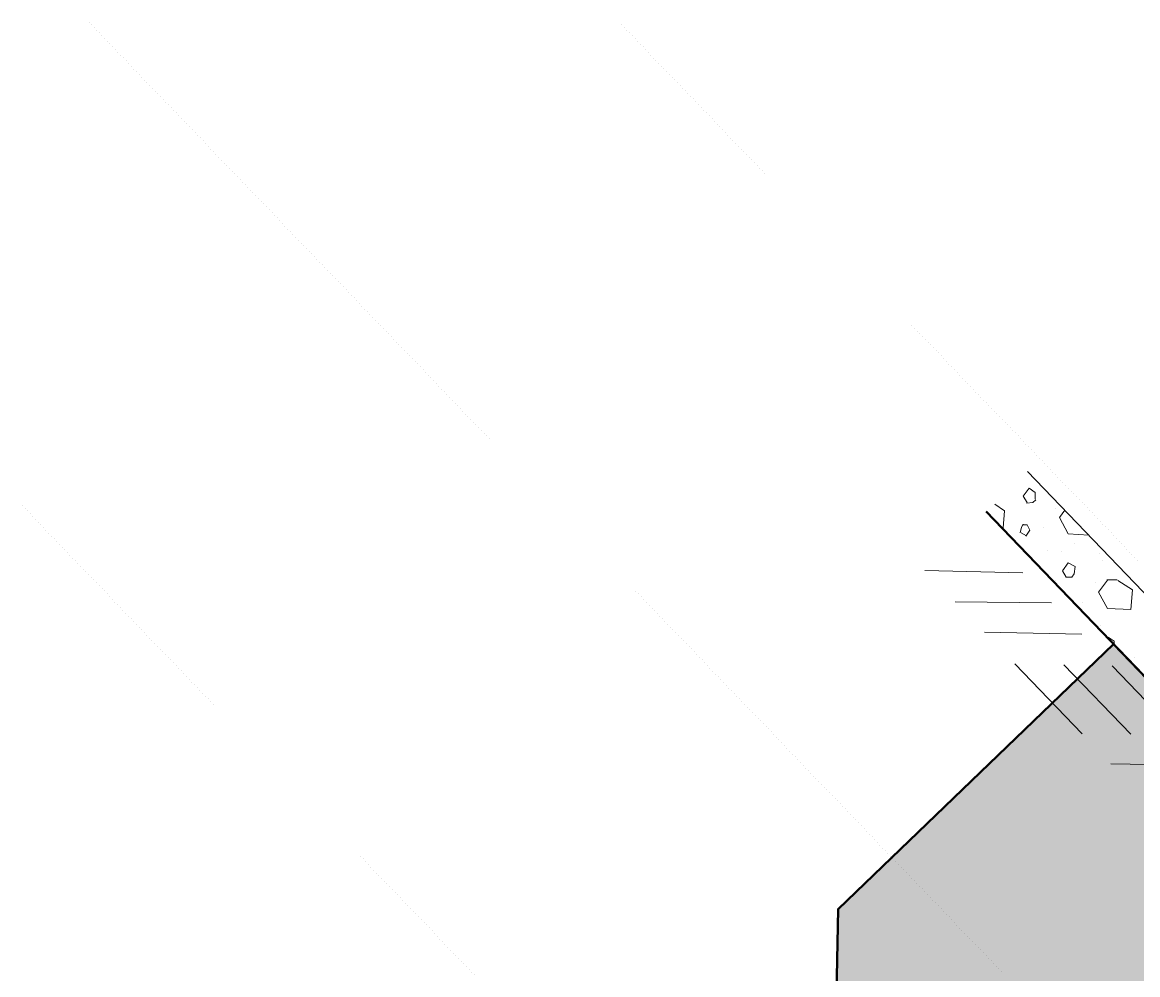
# Model space of a CAD drawing. Header units: metres. Extents: x 2687650.8 to 2687727.1, y 1234407.3 to 1234484.3.
# Drawn here: x 2687681.362 to 2687684.277, y 1234469.188 to 1234471.676 of the extents above; entities that cross this region are included whole.
import ezdxf

# ---------------------------------------------------------------- set-up
doc = ezdxf.new("R2010")
doc.units = ezdxf.units.M
doc.layers.add('PDF_E_BETON', color=7, linetype='Continuous')
doc.layers.add('PDF_Ebene 2', color=7, linetype='Continuous')
for name, color, linetype, true_color in [('PDF_E_Farbe Beton', 7, 'Continuous', 0xdfff7f), ('PDF_E_Klapschnitte', 7, 'Continuous', 0x7f7f7f), ('PDF_E_Schnitte_1_50', 7, 'Continuous', 0x7f7f7f)]:
    doc.layers.add(name, color=color, linetype=linetype, true_color=true_color)

# ---------------------------------------------------------------- blocks, each defined once
blk = doc.blocks.new('A$C1c84ec86')
at = {"layer": 'PDF_E_Farbe Beton', "true_color": 0xbfff7f, "transparency": 33554559}
blk.add_hatch(color=71, dxfattribs=at).paths.add_polyline_path([(1366.12, 3566.65), (1116.14, 3566.65), (1116.14, 3466.74), (1166.09, 3416.78), (1366.12, 3416.78)])
at = {"layer": 'PDF_E_BETON', "lineweight": 50}
blk.add_lwpolyline([(1366.12, 3566.65), (1366.12, 3416.78), (1166.09, 3416.78), (1116.14, 3466.74), (1116.14, 3566.65)], close=True, dxfattribs=at)
at = {"layer": 'PDF_E_Klapschnitte', "lineweight": 18}
for points in [[(1080.15, 3580.19), (1080.15, 3580.19)], [(1082.06, 3581.67), (1082.48, 3579.35), (1087.14, 3578.08), (1091.16, 3581.67)], [(1096.45, 3580.4), (1096.45, 3580.4)], [(1103.01, 3577.02), (1103.65, 3573.21), (1108.31, 3571.94), (1112.75, 3576.17), (1109.36, 3579.98), (1104.92, 3578.92)], [(1074.65, 3578.08), (1073.38, 3579.35), (1071.48, 3578.92), (1071.9, 3576.38), (1073.8, 3575.96)], [(1074.86, 3578.08), (1074.86, 3577.02), (1073.8, 3575.75)], [(1090.1, 3577.65), (1090.1, 3577.65)], [(1098.36, 3579.77), (1098.36, 3579.77)], [(1102.8, 3577.02), (1104.71, 3578.92)], [(1081.42, 3574.48), (1081.42, 3574.48)], [(1101.32, 3574.27), (1101.32, 3574.27)], [(1077.19, 3571.09), (1078.04, 3571.94), (1079.52, 3571.51), (1079.94, 3569.61)], [(1077.19, 3571.3), (1077.4, 3570.46), (1078.25, 3569.19)], [(1086.5, 3571.09), (1086.5, 3571.09)], [(1089.26, 3573.63), (1089.26, 3573.63)], [(1074.23, 3566.86), (1071.26, 3570.24), (1068.3, 3569.61)], [(1079.94, 3569.82), (1078.46, 3569.4)], [(1102.59, 3568.34), (1102.59, 3568.34)], [(1093.7, 3567.07), (1093.7, 3567.07)], [(1110.21, 3567.49), (1110.21, 3567.49)], [(1116.14, 3566.86), (1115.71, 3567.28), (1113.81, 3566.86)], [(1113.81, 3566.86), (1113.81, 3566.86)], [(1122.49, 3568.13), (1122.49, 3568.13)]]:
    blk.add_lwpolyline(points, dxfattribs=at)
blk.add_lwpolyline([(1093.07, 3570.24), (1092.64, 3572.78), (1094.55, 3573.42), (1095.82, 3571.94), (1096.03, 3570.88), (1094.97, 3569.82)], close=True, dxfattribs=at)
at = {"layer": 'PDF_E_Schnitte_1_50', "color": 7, "lineweight": 18}
blk.add_lwpolyline([(1068.09, 3581.67), (1692.3, 3581.67)], dxfattribs=at)
at = {"layer": 'PDF_E_Schnitte_1_50', "lineweight": 18}
for points in [[(1068.09, 3566.65), (1094.76, 3566.65), (1129.68, 3566.65), (1164.82, 3566.65), (1199.75, 3566.65), (1234.67, 3566.65), (1269.81, 3566.65), (1304.74, 3566.65), (1339.66, 3566.65), (1374.8, 3566.65), (1409.72, 3566.65), (1444.86, 3566.65), (1479.79, 3566.65), (1514.71, 3566.65), (1549.85, 3566.65), (1584.78, 3566.65), (1619.7, 3566.65), (1654.84, 3566.65), (1689.76, 3566.65), (1716.44, 3566.65)], [(1086.29, 3562.41), (1068.09, 3544.42)], [(1097.09, 3562.41), (1079.52, 3544.42)], [(1108.52, 3562.41), (1090.53, 3544.42)], [(1119.95, 3562.41), (1145.35, 3562.41)], [(1156.14, 3562.41), (1138.15, 3544.42)], [(1111.06, 3553.52), (1136.25, 3553.52)], [(1101.96, 3544.42), (1127.36, 3544.42)]]:
    blk.add_lwpolyline(points, dxfattribs=at)
at = {"layer": 'PDF_E_Schnitte_1_50', "color": 7, "lineweight": 50}
blk.add_lwpolyline([(1068.09, 3566.65), (1692.3, 3566.65)], dxfattribs=at)
at = {"layer": 'PDF_Ebene 2', "lineweight": 20}
for points in [[(910.39, 3586.12), (910.39, 3586.12)], [(911.45, 3586.12), (911.45, 3586.12)], [(912.3, 3586.12), (912.3, 3586.12)], [(913.36, 3586.12), (913.36, 3586.12)], [(914.42, 3586.12), (914.42, 3586.12)], [(915.47, 3586.12), (915.47, 3586.12)], [(916.32, 3586.12), (916.32, 3586.12)], [(917.38, 3586.12), (917.38, 3586.12)], [(918.44, 3586.12), (918.44, 3586.12)], [(919.28, 3586.12), (919.28, 3586.12)], [(920.34, 3586.12), (920.34, 3586.12)], [(921.4, 3586.12), (921.4, 3586.12)], [(922.46, 3586.12), (922.46, 3586.12)], [(923.31, 3586.12), (923.31, 3586.12)], [(924.36, 3586.12), (924.36, 3586.12)], [(925.42, 3586.12), (925.42, 3586.12)], [(926.27, 3586.12), (926.27, 3586.12)], [(927.33, 3586.12), (927.33, 3586.12)], [(928.39, 3586.12), (928.39, 3586.12)], [(929.44, 3586.12), (929.44, 3586.12)], [(930.29, 3586.12), (930.29, 3586.12)], [(931.35, 3586.12), (931.35, 3586.12)], [(932.41, 3586.12), (932.41, 3586.12)], [(933.47, 3586.12), (933.47, 3586.12)], [(934.31, 3586.12), (934.31, 3586.12)], [(935.37, 3586.12), (935.37, 3586.12)], [(936.43, 3586.12), (936.43, 3586.12)], [(937.28, 3586.12), (937.28, 3586.12)], [(938.33, 3586.12), (938.33, 3586.12)], [(939.39, 3586.12), (939.39, 3586.12)], [(940.45, 3586.12), (940.45, 3586.12)], [(941.3, 3586.12), (941.3, 3586.12)], [(942.36, 3586.12), (942.36, 3586.12)], [(943.41, 3586.12), (943.41, 3586.12)], [(944.47, 3586.12), (944.47, 3586.12)], [(945.32, 3586.12), (945.32, 3586.12)], [(946.38, 3586.12), (946.38, 3586.12)], [(947.44, 3586.12), (947.44, 3586.12)], [(948.28, 3586.12), (948.28, 3586.12)], [(949.34, 3586.12), (949.34, 3586.12)], [(950.4, 3586.12), (950.4, 3586.12)], [(951.46, 3586.12), (951.46, 3586.12)], [(952.31, 3586.12), (952.31, 3586.12)], [(953.36, 3586.12), (953.36, 3586.12)], [(954.42, 3586.12), (954.42, 3586.12)], [(955.48, 3586.12), (955.48, 3586.12)], [(956.33, 3586.12), (956.33, 3586.12)], [(957.39, 3586.12), (957.39, 3586.12)], [(958.44, 3586.12), (958.44, 3586.12)], [(959.29, 3586.12), (959.29, 3586.12)], [(960.35, 3586.12), (960.35, 3586.12)], [(961.41, 3586.12), (961.41, 3586.12)], [(962.47, 3586.12), (962.47, 3586.12)], [(963.31, 3586.12), (963.31, 3586.12)], [(964.37, 3586.12), (964.37, 3586.12)], [(1019.62, 3586.33), (1019.62, 3586.33)], [(1020.67, 3586.33), (1020.67, 3586.33)], [(1021.73, 3586.33), (1021.73, 3586.33)], [(1022.58, 3586.33), (1022.58, 3586.33)], [(1023.64, 3586.33), (1023.64, 3586.33)], [(1024.7, 3586.33), (1024.7, 3586.33)], [(1025.75, 3586.33), (1025.75, 3586.33)], [(1026.6, 3586.33), (1026.6, 3586.33)], [(1027.66, 3586.33), (1027.66, 3586.33)], [(1028.72, 3586.33), (1028.72, 3586.33)], [(1029.56, 3586.33), (1029.56, 3586.33)], [(1030.62, 3586.33), (1030.62, 3586.33)], [(1031.68, 3586.33), (1031.68, 3586.33)], [(1032.74, 3586.33), (1032.74, 3586.33)], [(1033.59, 3586.33), (1033.59, 3586.33)], [(1034.64, 3586.33), (1034.64, 3586.33)], [(1035.7, 3586.33), (1035.7, 3586.33)], [(1036.76, 3586.33), (1036.76, 3586.33)], [(1037.61, 3586.33), (1037.61, 3586.33)], [(1038.67, 3586.33), (1038.67, 3586.33)], [(1039.73, 3586.33), (1039.73, 3586.33)], [(1040.57, 3586.33), (1040.57, 3586.33)], [(1041.63, 3586.33), (1041.63, 3586.33)], [(1042.69, 3586.33), (1042.69, 3586.33)], [(1043.75, 3586.33), (1043.75, 3586.33)], [(1044.59, 3586.33), (1044.59, 3586.33)], [(1045.65, 3586.33), (1045.65, 3586.33)], [(1046.71, 3586.33), (1046.71, 3586.33)], [(1047.56, 3586.33), (1047.56, 3586.33)], [(1048.62, 3586.33), (1048.62, 3586.33)], [(1049.67, 3586.33), (1049.67, 3586.33)], [(1050.73, 3586.33), (1050.73, 3586.33)], [(1051.58, 3586.33), (1051.58, 3586.33)], [(1052.64, 3586.33), (1052.64, 3586.33)], [(1053.7, 3586.33), (1053.7, 3586.33)], [(1054.75, 3586.33), (1054.75, 3586.33)], [(1055.6, 3586.33), (1055.6, 3586.33)], [(1056.66, 3586.33), (1056.66, 3586.33)], [(1057.72, 3586.33), (1057.72, 3586.33)], [(1058.56, 3586.33), (1058.56, 3586.33)], [(1059.62, 3586.33), (1059.62, 3586.33)], [(1060.68, 3586.33), (1060.68, 3586.33)], [(1061.74, 3586.33), (1061.74, 3586.33)], [(1062.59, 3586.33), (1062.59, 3586.33)], [(1063.64, 3586.33), (1063.64, 3586.33)], [(1064.7, 3586.33), (1064.7, 3586.33)], [(1065.76, 3586.33), (1065.76, 3586.33)], [(1066.61, 3586.33), (1066.61, 3586.33)], [(1067.67, 3586.33), (1067.67, 3586.33)], [(1068.72, 3586.33), (1068.72, 3586.33)], [(1069.57, 3586.33), (1069.57, 3586.33)], [(1070.63, 3586.33), (1070.63, 3586.33)], [(1071.69, 3586.33), (1071.69, 3586.33)], [(1072.75, 3586.33), (1072.75, 3586.33)], [(1073.59, 3586.33), (1073.59, 3586.33)], [(1074.65, 3586.33), (1074.65, 3586.33)], [(1075.71, 3586.33), (1075.71, 3586.33)], [(1076.56, 3586.33), (1076.56, 3586.33)], [(1077.61, 3586.33), (1077.61, 3586.33)], [(1078.67, 3586.33), (1078.67, 3586.33)], [(1079.73, 3586.33), (1079.73, 3586.33)], [(1080.58, 3586.33), (1080.58, 3586.33)], [(1081.64, 3586.33), (1081.64, 3586.33)], [(1082.69, 3586.33), (1082.69, 3586.33)], [(1083.75, 3586.33), (1083.75, 3586.33)], [(1084.6, 3586.33), (1084.6, 3586.33)], [(1085.66, 3586.33), (1085.66, 3586.33)], [(1086.72, 3586.33), (1086.72, 3586.33)], [(1087.56, 3586.33), (1087.56, 3586.33)], [(1088.62, 3586.33), (1088.62, 3586.33)], [(1089.68, 3586.33), (1089.68, 3586.33)], [(1090.74, 3586.33), (1090.74, 3586.33)], [(1091.58, 3586.33), (1091.58, 3586.33)], [(1092.64, 3586.33), (1092.64, 3586.33)], [(1093.7, 3586.33), (1093.7, 3586.33)], [(1094.76, 3586.33), (1094.76, 3586.33)], [(1095.61, 3586.33), (1095.61, 3586.33)], [(1096.66, 3586.33), (1096.66, 3586.33)], [(1097.72, 3586.33), (1097.72, 3586.33)], [(1098.57, 3586.33), (1098.57, 3586.33)], [(1099.63, 3586.33), (1099.63, 3586.33)], [(1100.69, 3586.33), (1100.69, 3586.33)], [(1101.74, 3586.33), (1101.74, 3586.33)], [(1102.59, 3586.33), (1102.59, 3586.33)], [(1103.65, 3586.33), (1103.65, 3586.33)], [(1104.71, 3586.33), (1104.71, 3586.33)], [(813.45, 3486.21), (813.45, 3486.21)], [(814.3, 3486.21), (814.3, 3486.21)], [(815.35, 3486.21), (815.35, 3486.21)], [(816.41, 3486.21), (816.41, 3486.21)], [(817.26, 3486.21), (817.26, 3486.21)], [(818.32, 3486.21), (818.32, 3486.21)], [(819.38, 3486.21), (819.38, 3486.21)], [(820.43, 3486.21), (820.43, 3486.21)], [(821.28, 3486.21), (821.28, 3486.21)], [(822.34, 3486.21), (822.34, 3486.21)], [(823.4, 3486.21), (823.4, 3486.21)], [(824.24, 3486.21), (824.24, 3486.21)], [(825.3, 3486.21), (825.3, 3486.21)], [(826.36, 3486.21), (826.36, 3486.21)], [(827.42, 3486.21), (827.42, 3486.21)], [(828.27, 3486.21), (828.27, 3486.21)], [(829.32, 3486.21), (829.32, 3486.21)], [(830.38, 3486.21), (830.38, 3486.21)], [(831.44, 3486.21), (831.44, 3486.21)], [(832.29, 3486.21), (832.29, 3486.21)], [(833.35, 3486.21), (833.35, 3486.21)], [(834.4, 3486.21), (834.4, 3486.21)], [(835.25, 3486.21), (835.25, 3486.21)], [(836.31, 3486.21), (836.31, 3486.21)], [(837.37, 3486.21), (837.37, 3486.21)], [(838.43, 3486.21), (838.43, 3486.21)], [(839.27, 3486.21), (839.27, 3486.21)], [(840.33, 3486.21), (840.33, 3486.21)], [(841.39, 3486.21), (841.39, 3486.21)], [(842.45, 3486.21), (842.45, 3486.21)], [(843.29, 3486.21), (843.29, 3486.21)], [(844.35, 3486.21), (844.35, 3486.21)], [(845.41, 3486.21), (845.41, 3486.21)], [(846.26, 3486.21), (846.26, 3486.21)], [(847.32, 3486.21), (847.32, 3486.21)], [(848.37, 3486.21), (848.37, 3486.21)], [(849.43, 3486.21), (849.43, 3486.21)], [(850.28, 3486.21), (850.28, 3486.21)], [(851.34, 3486.21), (851.34, 3486.21)], [(852.4, 3486.21), (852.4, 3486.21)], [(853.46, 3486.21), (853.46, 3486.21)], [(854.3, 3486.21), (854.3, 3486.21)], [(855.36, 3486.21), (855.36, 3486.21)], [(856.42, 3486.21), (856.42, 3486.21)], [(857.27, 3486.21), (857.27, 3486.21)], [(858.32, 3486.21), (858.32, 3486.21)], [(859.38, 3486.21), (859.38, 3486.21)], [(860.44, 3486.21), (860.44, 3486.21)], [(861.29, 3486.21), (861.29, 3486.21)], [(862.35, 3486.21), (862.35, 3486.21)], [(863.4, 3486.21), (863.4, 3486.21)], [(864.46, 3486.21), (864.46, 3486.21)], [(865.31, 3486.21), (865.31, 3486.21)], [(866.37, 3486.21), (866.37, 3486.21)], [(867.43, 3486.21), (867.43, 3486.21)], [(868.27, 3486.21), (868.27, 3486.21)], [(869.33, 3486.21), (869.33, 3486.21)], [(870.39, 3486.21), (870.39, 3486.21)], [(871.45, 3486.21), (871.45, 3486.21)], [(872.29, 3486.21), (872.29, 3486.21)], [(873.35, 3486.21), (873.35, 3486.21)], [(874.41, 3486.21), (874.41, 3486.21)], [(875.26, 3486.21), (875.26, 3486.21)], [(876.32, 3486.21), (876.32, 3486.21)], [(877.37, 3486.21), (877.37, 3486.21)], [(878.43, 3486.21), (878.43, 3486.21)], [(879.28, 3486.21), (879.28, 3486.21)], [(880.34, 3486.21), (880.34, 3486.21)], [(881.4, 3486.21), (881.4, 3486.21)], [(882.45, 3486.21), (882.45, 3486.21)], [(883.3, 3486.21), (883.3, 3486.21)], [(884.36, 3486.21), (884.36, 3486.21)], [(885.42, 3486.21), (885.42, 3486.21)], [(886.26, 3486.21), (886.26, 3486.21)], [(887.32, 3486.21), (887.32, 3486.21)], [(888.38, 3486.21), (888.38, 3486.21)], [(889.44, 3486.21), (889.44, 3486.21)], [(890.29, 3486.21), (890.29, 3486.21)], [(891.34, 3486.21), (891.34, 3486.21)], [(892.4, 3486.21), (892.4, 3486.21)], [(893.46, 3486.21), (893.46, 3486.21)], [(894.31, 3486.21), (894.31, 3486.21)], [(895.37, 3486.21), (895.37, 3486.21)], [(896.42, 3486.21), (896.42, 3486.21)], [(897.27, 3486.21), (897.27, 3486.21)], [(898.33, 3486.21), (898.33, 3486.21)], [(899.39, 3486.21), (899.39, 3486.21)], [(900.45, 3486.21), (900.45, 3486.21)], [(901.29, 3486.21), (901.29, 3486.21)], [(902.35, 3486.21), (902.35, 3486.21)], [(903.41, 3486.21), (903.41, 3486.21)], [(904.47, 3486.21), (904.47, 3486.21)], [(905.31, 3486.21), (905.31, 3486.21)], [(906.37, 3486.21), (906.37, 3486.21)], [(907.43, 3486.21), (907.43, 3486.21)], [(908.28, 3486.21), (908.28, 3486.21)], [(909.34, 3486.21), (909.34, 3486.21)], [(910.39, 3486.21), (910.39, 3486.21)], [(911.45, 3486.21), (911.45, 3486.21)], [(912.3, 3486.21), (912.3, 3486.21)], [(913.36, 3486.21), (913.36, 3486.21)], [(914.42, 3486.21), (914.42, 3486.21)], [(915.47, 3486.21), (915.47, 3486.21)], [(916.32, 3486.21), (916.32, 3486.21)], [(917.38, 3486.21), (917.38, 3486.21)], [(918.44, 3486.21), (918.44, 3486.21)], [(919.28, 3486.21), (919.28, 3486.21)], [(920.34, 3486.21), (920.34, 3486.21)], [(921.4, 3486.21), (921.4, 3486.21)], [(922.46, 3486.21), (922.46, 3486.21)], [(923.31, 3486.21), (923.31, 3486.21)], [(924.36, 3486.21), (924.36, 3486.21)], [(925.42, 3486.21), (925.42, 3486.21)], [(926.27, 3486.21), (926.27, 3486.21)], [(927.33, 3486.21), (927.33, 3486.21)], [(928.39, 3486.21), (928.39, 3486.21)], [(929.44, 3486.21), (929.44, 3486.21)], [(930.29, 3486.21), (930.29, 3486.21)], [(931.35, 3486.21), (931.35, 3486.21)], [(932.41, 3486.21), (932.41, 3486.21)], [(933.47, 3486.21), (933.47, 3486.21)], [(934.31, 3486.21), (934.31, 3486.21)], [(935.37, 3486.21), (935.37, 3486.21)], [(936.43, 3486.21), (936.43, 3486.21)], [(937.28, 3486.21), (937.28, 3486.21)], [(938.33, 3486.21), (938.33, 3486.21)], [(939.39, 3486.21), (939.39, 3486.21)], [(940.45, 3486.21), (940.45, 3486.21)], [(941.3, 3486.21), (941.3, 3486.21)], [(942.36, 3486.21), (942.36, 3486.21)], [(943.41, 3486.21), (943.41, 3486.21)], [(944.47, 3486.21), (944.47, 3486.21)], [(945.32, 3486.21), (945.32, 3486.21)], [(946.38, 3486.21), (946.38, 3486.21)], [(947.44, 3486.21), (947.44, 3486.21)], [(948.28, 3486.21), (948.28, 3486.21)], [(949.34, 3486.21), (949.34, 3486.21)], [(950.4, 3486.21), (950.4, 3486.21)], [(951.46, 3486.21), (951.46, 3486.21)], [(952.31, 3486.21), (952.31, 3486.21)], [(953.36, 3486.21), (953.36, 3486.21)], [(954.42, 3486.21), (954.42, 3486.21)], [(955.48, 3486.21), (955.48, 3486.21)], [(956.33, 3486.21), (956.33, 3486.21)], [(957.39, 3486.21), (957.39, 3486.21)], [(958.44, 3486.21), (958.44, 3486.21)], [(959.29, 3486.21), (959.29, 3486.21)], [(960.35, 3486.21), (960.35, 3486.21)], [(961.41, 3486.21), (961.41, 3486.21)], [(962.47, 3486.21), (962.47, 3486.21)], [(963.31, 3486.21), (963.31, 3486.21)], [(964.37, 3486.21), (964.37, 3486.21)], [(1019.62, 3486.21), (1019.62, 3486.21)], [(1020.67, 3486.21), (1020.67, 3486.21)], [(1021.73, 3486.21), (1021.73, 3486.21)], [(1022.58, 3486.21), (1022.58, 3486.21)], [(1023.64, 3486.21), (1023.64, 3486.21)], [(1024.7, 3486.21), (1024.7, 3486.21)], [(1025.75, 3486.21), (1025.75, 3486.21)], [(1026.6, 3486.21), (1026.6, 3486.21)], [(1027.66, 3486.21), (1027.66, 3486.21)], [(1028.72, 3486.21), (1028.72, 3486.21)], [(1029.56, 3486.21), (1029.56, 3486.21)], [(1030.62, 3486.21), (1030.62, 3486.21)], [(1031.68, 3486.21), (1031.68, 3486.21)], [(1032.74, 3486.21), (1032.74, 3486.21)], [(1033.59, 3486.21), (1033.59, 3486.21)], [(1034.64, 3486.21), (1034.64, 3486.21)], [(1035.7, 3486.21), (1035.7, 3486.21)], [(1036.76, 3486.21), (1036.76, 3486.21)], [(1037.61, 3486.21), (1037.61, 3486.21)], [(1038.67, 3486.21), (1038.67, 3486.21)], [(1039.73, 3486.21), (1039.73, 3486.21)], [(1040.57, 3486.21), (1040.57, 3486.21)], [(1041.63, 3486.21), (1041.63, 3486.21)], [(1042.69, 3486.21), (1042.69, 3486.21)], [(1043.75, 3486.21), (1043.75, 3486.21)], [(1044.59, 3486.21), (1044.59, 3486.21)], [(1045.65, 3486.21), (1045.65, 3486.21)], [(1046.71, 3486.21), (1046.71, 3486.21)], [(1047.56, 3486.21), (1047.56, 3486.21)], [(1048.62, 3486.21), (1048.62, 3486.21)], [(1049.67, 3486.21), (1049.67, 3486.21)], [(1050.73, 3486.21), (1050.73, 3486.21)], [(1051.58, 3486.21), (1051.58, 3486.21)], [(1052.64, 3486.21), (1052.64, 3486.21)], [(1053.7, 3486.21), (1053.7, 3486.21)], [(1054.75, 3486.21), (1054.75, 3486.21)], [(1055.6, 3486.21), (1055.6, 3486.21)], [(1056.66, 3486.21), (1056.66, 3486.21)], [(1057.72, 3486.21), (1057.72, 3486.21)], [(1058.56, 3486.21), (1058.56, 3486.21)], [(1059.62, 3486.21), (1059.62, 3486.21)], [(1060.68, 3486.21), (1060.68, 3486.21)], [(1061.74, 3486.21), (1061.74, 3486.21)], [(1062.59, 3486.21), (1062.59, 3486.21)], [(1063.64, 3486.21), (1063.64, 3486.21)], [(1064.7, 3486.21), (1064.7, 3486.21)], [(1065.76, 3486.21), (1065.76, 3486.21)], [(1066.61, 3486.21), (1066.61, 3486.21)], [(1067.67, 3486.21), (1067.67, 3486.21)], [(1068.72, 3486.21), (1068.72, 3486.21)], [(1069.57, 3486.21), (1069.57, 3486.21)], [(1070.63, 3486.21), (1070.63, 3486.21)], [(1071.69, 3486.21), (1071.69, 3486.21)], [(1072.75, 3486.21), (1072.75, 3486.21)], [(1073.59, 3486.21), (1073.59, 3486.21)], [(1074.65, 3486.21), (1074.65, 3486.21)], [(1075.71, 3486.21), (1075.71, 3486.21)], [(1076.56, 3486.21), (1076.56, 3486.21)], [(1077.61, 3486.21), (1077.61, 3486.21)], [(1078.67, 3486.21), (1078.67, 3486.21)], [(1079.73, 3486.21), (1079.73, 3486.21)], [(1080.58, 3486.21), (1080.58, 3486.21)], [(1081.64, 3486.21), (1081.64, 3486.21)], [(1082.69, 3486.21), (1082.69, 3486.21)], [(1083.75, 3486.21), (1083.75, 3486.21)], [(1084.6, 3486.21), (1084.6, 3486.21)], [(1085.66, 3486.21), (1085.66, 3486.21)], [(1086.72, 3486.21), (1086.72, 3486.21)], [(1087.56, 3486.21), (1087.56, 3486.21)], [(1088.62, 3486.21), (1088.62, 3486.21)], [(1089.68, 3486.21), (1089.68, 3486.21)], [(1090.74, 3486.21), (1090.74, 3486.21)], [(1091.58, 3486.21), (1091.58, 3486.21)], [(1092.64, 3486.21), (1092.64, 3486.21)], [(1093.7, 3486.21), (1093.7, 3486.21)], [(1094.76, 3486.21), (1094.76, 3486.21)], [(1095.61, 3486.21), (1095.61, 3486.21)], [(1096.66, 3486.21), (1096.66, 3486.21)], [(1097.72, 3486.21), (1097.72, 3486.21)], [(1098.57, 3486.21), (1098.57, 3486.21)], [(1099.63, 3486.21), (1099.63, 3486.21)], [(1100.69, 3486.21), (1100.69, 3486.21)], [(1101.74, 3486.21), (1101.74, 3486.21)], [(1102.59, 3486.21), (1102.59, 3486.21)], [(1103.65, 3486.21), (1103.65, 3486.21)], [(1104.71, 3486.21), (1104.71, 3486.21)], [(1105.77, 3486.21), (1105.77, 3486.21)], [(1106.61, 3486.21), (1106.61, 3486.21)], [(1107.67, 3486.21), (1107.67, 3486.21)], [(1108.73, 3486.21), (1108.73, 3486.21)], [(1109.58, 3486.21), (1109.58, 3486.21)], [(1110.63, 3486.21), (1110.63, 3486.21)], [(1111.69, 3486.21), (1111.69, 3486.21)], [(1112.75, 3486.21), (1112.75, 3486.21)], [(1113.6, 3486.21), (1113.6, 3486.21)], [(1114.66, 3486.21), (1114.66, 3486.21)], [(1115.71, 3486.21), (1115.71, 3486.21)], [(1116.56, 3486.21), (1116.56, 3486.21)], [(1117.62, 3486.21), (1117.62, 3486.21)], [(1118.68, 3486.21), (1118.68, 3486.21)], [(1119.74, 3486.21), (1119.74, 3486.21)], [(1120.58, 3486.21), (1120.58, 3486.21)], [(1121.64, 3486.21), (1121.64, 3486.21)], [(1122.7, 3486.21), (1122.7, 3486.21)], [(1123.76, 3486.21), (1123.76, 3486.21)], [(1124.6, 3486.21), (1124.6, 3486.21)], [(1125.66, 3486.21), (1125.66, 3486.21)], [(1126.72, 3486.21), (1126.72, 3486.21)], [(1127.57, 3486.21), (1127.57, 3486.21)], [(1128.63, 3486.21), (1128.63, 3486.21)], [(1129.68, 3486.21), (1129.68, 3486.21)], [(1130.74, 3486.21), (1130.74, 3486.21)], [(1131.59, 3486.21), (1131.59, 3486.21)], [(1132.65, 3486.21), (1132.65, 3486.21)], [(1133.71, 3486.21), (1133.71, 3486.21)], [(1134.77, 3486.21), (1134.77, 3486.21)], [(1135.61, 3486.21), (1135.61, 3486.21)], [(1136.67, 3486.21), (1136.67, 3486.21)], [(1137.73, 3486.21), (1137.73, 3486.21)], [(1138.58, 3486.21), (1138.58, 3486.21)], [(1139.63, 3486.21), (1139.63, 3486.21)], [(1140.69, 3486.21), (1140.69, 3486.21)], [(1141.75, 3486.21), (1141.75, 3486.21)], [(1142.6, 3486.21), (1142.6, 3486.21)], [(1143.66, 3486.21), (1143.66, 3486.21)], [(1144.71, 3486.21), (1144.71, 3486.21)], [(1145.56, 3486.21), (1145.56, 3486.21)], [(1146.62, 3486.21), (1146.62, 3486.21)], [(1147.68, 3486.21), (1147.68, 3486.21)], [(1148.74, 3486.21), (1148.74, 3486.21)], [(1149.58, 3486.21), (1149.58, 3486.21)], [(1150.64, 3486.21), (1150.64, 3486.21)], [(1151.7, 3486.21), (1151.7, 3486.21)], [(1152.76, 3486.21), (1152.76, 3486.21)], [(1153.6, 3486.21), (1153.6, 3486.21)], [(1154.66, 3486.21), (1154.66, 3486.21)], [(1155.72, 3486.21), (1155.72, 3486.21)], [(1156.57, 3486.21), (1156.57, 3486.21)], [(1157.63, 3486.21), (1157.63, 3486.21)], [(892.4, 3386.09), (892.4, 3386.09)], [(893.46, 3386.09), (893.46, 3386.09)], [(894.31, 3386.09), (894.31, 3386.09)], [(895.37, 3386.09), (895.37, 3386.09)], [(896.42, 3386.09), (896.42, 3386.09)], [(897.27, 3386.09), (897.27, 3386.09)], [(898.33, 3386.09), (898.33, 3386.09)], [(899.39, 3386.09), (899.39, 3386.09)], [(900.45, 3386.09), (900.45, 3386.09)], [(901.29, 3386.09), (901.29, 3386.09)], [(902.35, 3386.09), (902.35, 3386.09)], [(903.41, 3386.09), (903.41, 3386.09)], [(904.47, 3386.09), (904.47, 3386.09)], [(905.31, 3386.09), (905.31, 3386.09)], [(906.37, 3386.09), (906.37, 3386.09)], [(907.43, 3386.09), (907.43, 3386.09)], [(908.28, 3386.09), (908.28, 3386.09)], [(909.34, 3386.09), (909.34, 3386.09)], [(910.39, 3386.09), (910.39, 3386.09)], [(911.45, 3386.09), (911.45, 3386.09)], [(912.3, 3386.09), (912.3, 3386.09)], [(913.36, 3386.09), (913.36, 3386.09)], [(914.42, 3386.09), (914.42, 3386.09)], [(915.47, 3386.09), (915.47, 3386.09)], [(916.32, 3386.09), (916.32, 3386.09)], [(917.38, 3386.09), (917.38, 3386.09)], [(918.44, 3386.09), (918.44, 3386.09)], [(919.28, 3386.09), (919.28, 3386.09)], [(920.34, 3386.09), (920.34, 3386.09)], [(921.4, 3386.09), (921.4, 3386.09)], [(922.46, 3386.09), (922.46, 3386.09)], [(923.31, 3386.09), (923.31, 3386.09)], [(924.36, 3386.09), (924.36, 3386.09)], [(925.42, 3386.09), (925.42, 3386.09)], [(926.27, 3386.09), (926.27, 3386.09)], [(927.33, 3386.09), (927.33, 3386.09)], [(928.39, 3386.09), (928.39, 3386.09)], [(929.44, 3386.09), (929.44, 3386.09)], [(930.29, 3386.09), (930.29, 3386.09)], [(931.35, 3386.09), (931.35, 3386.09)], [(932.41, 3386.09), (932.41, 3386.09)], [(933.47, 3386.09), (933.47, 3386.09)], [(934.31, 3386.09), (934.31, 3386.09)], [(935.37, 3386.09), (935.37, 3386.09)], [(936.43, 3386.09), (936.43, 3386.09)], [(937.28, 3386.09), (937.28, 3386.09)], [(938.33, 3386.09), (938.33, 3386.09)], [(939.39, 3386.09), (939.39, 3386.09)], [(940.45, 3386.09), (940.45, 3386.09)], [(941.3, 3386.09), (941.3, 3386.09)], [(942.36, 3386.09), (942.36, 3386.09)], [(943.41, 3386.09), (943.41, 3386.09)], [(944.47, 3386.09), (944.47, 3386.09)], [(945.32, 3386.09), (945.32, 3386.09)], [(946.38, 3386.09), (946.38, 3386.09)], [(947.44, 3386.09), (947.44, 3386.09)], [(948.28, 3386.09), (948.28, 3386.09)], [(949.34, 3386.09), (949.34, 3386.09)], [(950.4, 3386.09), (950.4, 3386.09)], [(951.46, 3386.09), (951.46, 3386.09)], [(952.31, 3386.09), (952.31, 3386.09)], [(953.36, 3386.09), (953.36, 3386.09)], [(954.42, 3386.09), (954.42, 3386.09)], [(955.48, 3386.09), (955.48, 3386.09)], [(956.33, 3386.09), (956.33, 3386.09)], [(957.39, 3386.09), (957.39, 3386.09)], [(958.44, 3386.09), (958.44, 3386.09)], [(959.29, 3386.09), (959.29, 3386.09)], [(960.35, 3386.09), (960.35, 3386.09)], [(961.41, 3386.09), (961.41, 3386.09)], [(962.47, 3386.09), (962.47, 3386.09)], [(963.31, 3386.09), (963.31, 3386.09)], [(964.37, 3386.09), (964.37, 3386.09)], [(1019.62, 3386.3), (1019.62, 3386.3)], [(1020.67, 3386.3), (1020.67, 3386.3)], [(1021.73, 3386.3), (1021.73, 3386.3)], [(1022.58, 3386.3), (1022.58, 3386.3)], [(1023.64, 3386.3), (1023.64, 3386.3)], [(1024.7, 3386.3), (1024.7, 3386.3)], [(1025.75, 3386.3), (1025.75, 3386.3)], [(1026.6, 3386.3), (1026.6, 3386.3)], [(1027.66, 3386.3), (1027.66, 3386.3)], [(1028.72, 3386.3), (1028.72, 3386.3)], [(1029.56, 3386.3), (1029.56, 3386.3)], [(1030.62, 3386.3), (1030.62, 3386.3)], [(1031.68, 3386.3), (1031.68, 3386.3)], [(1032.74, 3386.3), (1032.74, 3386.3)], [(1033.59, 3386.3), (1033.59, 3386.3)], [(1034.64, 3386.3), (1034.64, 3386.3)], [(1035.7, 3386.3), (1035.7, 3386.3)], [(1036.76, 3386.3), (1036.76, 3386.3)], [(1037.61, 3386.3), (1037.61, 3386.3)], [(1038.67, 3386.3), (1038.67, 3386.3)], [(1039.73, 3386.3), (1039.73, 3386.3)], [(1040.57, 3386.3), (1040.57, 3386.3)], [(1041.63, 3386.3), (1041.63, 3386.3)], [(1042.69, 3386.3), (1042.69, 3386.3)], [(1043.75, 3386.3), (1043.75, 3386.3)], [(1044.59, 3386.3), (1044.59, 3386.3)], [(1045.65, 3386.3), (1045.65, 3386.3)], [(1046.71, 3386.3), (1046.71, 3386.3)], [(1047.56, 3386.3), (1047.56, 3386.3)], [(1048.62, 3386.3), (1048.62, 3386.3)], [(1049.67, 3386.3), (1049.67, 3386.3)], [(1050.73, 3386.3), (1050.73, 3386.3)], [(1051.58, 3386.3), (1051.58, 3386.3)], [(1052.64, 3386.3), (1052.64, 3386.3)], [(1053.7, 3386.3), (1053.7, 3386.3)], [(1054.75, 3386.3), (1054.75, 3386.3)], [(1055.6, 3386.3), (1055.6, 3386.3)], [(1056.66, 3386.3), (1056.66, 3386.3)], [(1057.72, 3386.3), (1057.72, 3386.3)], [(1058.56, 3386.3), (1058.56, 3386.3)], [(1059.62, 3386.3), (1059.62, 3386.3)], [(1060.68, 3386.3), (1060.68, 3386.3)], [(1061.74, 3386.3), (1061.74, 3386.3)], [(1062.59, 3386.3), (1062.59, 3386.3)]]:
    blk.add_lwpolyline(points, dxfattribs=at)

msp = doc.modelspace()

# ---------------------------------------------------------------- block references
at = {"xscale": 0.01, "yscale": 0.01, "zscale": 0.01, "rotation": 313.8734409291175}
msp.add_blockref('A$C1c84ec86', (2687650.7677, 1234453.3784), dxfattribs=at)

doc.saveas('drawing.dxf')
